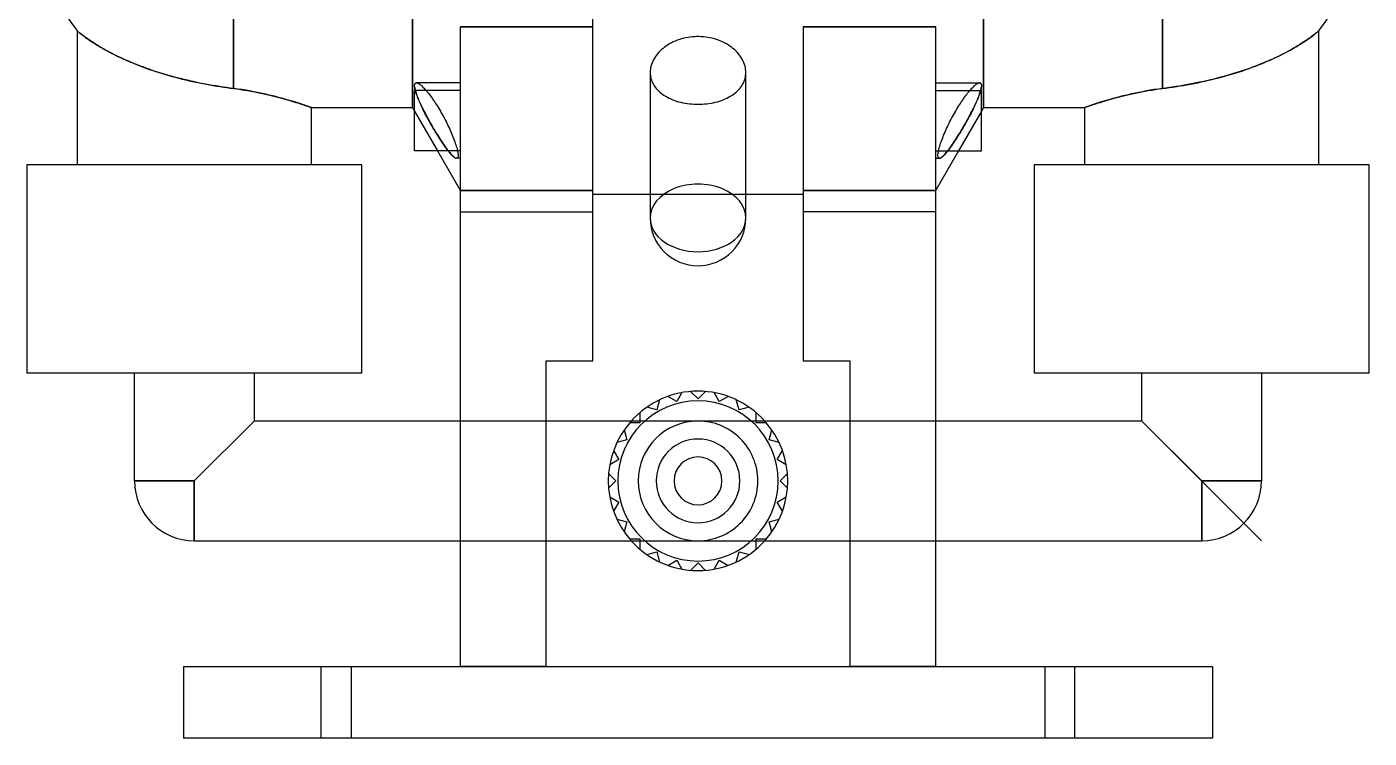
# Model space of a CAD drawing. Header units: millimetres. Extents: x -282 to 82, y 0 to 465.
# Drawn here: x -278.1 to 78.1, y 0 to 188.7 of the extents above; entities that cross this region are included whole.
import ezdxf

# ---------------------------------------------------------------- set-up
doc = ezdxf.new("R2010")
doc.units = ezdxf.units.MM
doc.layers.add('MAIN-1', color=7, linetype='Continuous')
doc.layers.add('MAIN-2', color=7, linetype='Continuous')

msp = doc.modelspace()

# ---------------------------------------------------------------- linework, layer by layer
at = {"layer": 'MAIN-1'}
for p, q in [((-127.95, 188.75), (-127.95, 369.89)), ((-175.78, 342.26), (-175.78, 167.32)), ((-24.24, 167.32), (-24.24, 342.26)), ((-223.3, 337.2), (-223.3, 172.38)), ((23.27, 172.38), (23.27, 337.2)), ((-264.81, 187.7), (-264.81, 152.12)), ((-264.8, 187.69), (-264.81, 187.7)), ((-264.76, 187.65), (-264.8, 187.69)), ((-264.69, 187.6), (-264.76, 187.65)), ((-264.6, 187.53), (-264.69, 187.6)), ((-264.49, 187.43), (-264.6, 187.53)), ((-264.35, 187.32), (-264.49, 187.43)), ((-264.18, 187.18), (-264.35, 187.32)), ((-263.99, 187.03), (-264.18, 187.18)), ((-263.78, 186.87), (-263.99, 187.03)), ((-263.54, 186.68), (-263.78, 186.87)), ((-263.28, 186.49), (-263.54, 186.68)), ((-263, 186.27), (-263.28, 186.49)), ((-262.69, 186.05), (-263, 186.27)), ((-262.36, 185.81), (-262.69, 186.05)), ((-262.01, 185.57), (-262.36, 185.81)), ((-261.64, 185.31), (-262.01, 185.57)), ((-261.24, 185.04), (-261.64, 185.31)), ((-127.95, 188.75), (-163.16, 188.75)), ((-163.16, 188.75), (-163.16, 19.05)), ((-127.95, 100.11), (-127.95, 188.75)), ((-36.87, 188.75), (-72.07, 188.75)), ((-72.07, 188.75), (-72.07, 100.11)), ((-36.87, 19.05), (-36.87, 188.75)), ((61.8, 185.44), (61.41, 185.17)), ((62.17, 185.7), (61.8, 185.44)), ((62.52, 185.95), (62.17, 185.7)), ((62.85, 186.18), (62.52, 185.95)), ((63.15, 186.41), (62.85, 186.18)), ((63.43, 186.62), (63.15, 186.41)), ((63.68, 186.81), (63.43, 186.62)), ((63.91, 186.99), (63.68, 186.81)), ((64.11, 187.15), (63.91, 186.99)), ((64.29, 187.29), (64.11, 187.15)), ((64.44, 187.41), (64.29, 187.29)), ((64.56, 187.51), (64.44, 187.41)), ((64.66, 187.59), (64.56, 187.51)), ((64.73, 187.65), (64.66, 187.59)), ((64.77, 187.69), (64.73, 187.65)), ((64.79, 187.7), (64.77, 187.69)), ((64.79, 152.12), (64.79, 187.7)), ((-260.82, 184.76), (-261.24, 185.04)), ((-260.38, 184.47), (-260.82, 184.76)), ((-259.91, 184.17), (-260.38, 184.47)), ((-259.42, 183.87), (-259.91, 184.17)), ((-258.91, 183.55), (-259.42, 183.87)), ((-258.38, 183.24), (-258.91, 183.55)), ((-257.82, 182.91), (-258.38, 183.24)), ((-257.24, 182.59), (-257.82, 182.91)), ((-256.63, 182.26), (-257.24, 182.59)), ((-256.01, 181.92), (-256.63, 182.26)), ((-255.36, 181.59), (-256.01, 181.92)), ((55.74, 181.8), (55.11, 181.47)), ((56.35, 182.12), (55.74, 181.8)), ((56.94, 182.44), (56.35, 182.12)), ((57.52, 182.76), (56.94, 182.44)), ((58.07, 183.07), (57.52, 182.76)), ((58.61, 183.39), (58.07, 183.07)), ((59.13, 183.7), (58.61, 183.39)), ((59.62, 184), (59.13, 183.7)), ((60.1, 184.31), (59.62, 184)), ((60.56, 184.6), (60.1, 184.31)), ((61, 184.89), (60.56, 184.6)), ((61.41, 185.17), (61, 184.89)), ((-254.7, 181.26), (-255.36, 181.59)), ((-254.02, 180.92), (-254.7, 181.26)), ((-253.32, 180.59), (-254.02, 180.92)), ((-252.6, 180.26), (-253.32, 180.59)), ((-251.87, 179.93), (-252.6, 180.26)), ((-251.12, 179.6), (-251.87, 179.93)), ((-250.35, 179.28), (-251.12, 179.6)), ((-249.57, 178.96), (-250.35, 179.28)), ((-248.77, 178.64), (-249.57, 178.96)), ((-247.96, 178.33), (-248.77, 178.64)), ((-247.14, 178.02), (-247.96, 178.33)), ((47.95, 178.33), (47.15, 178.03)), ((48.73, 178.63), (47.95, 178.33)), ((49.5, 178.94), (48.73, 178.63)), ((50.25, 179.25), (49.5, 178.94)), ((50.99, 179.56), (50.25, 179.25)), ((51.72, 179.87), (50.99, 179.56)), ((52.43, 180.19), (51.72, 179.87)), ((53.12, 180.51), (52.43, 180.19)), ((53.8, 180.83), (53.12, 180.51)), ((54.47, 181.15), (53.8, 180.83)), ((55.11, 181.47), (54.47, 181.15)), ((-246.3, 177.72), (-247.14, 178.02)), ((-245.45, 177.42), (-246.3, 177.72)), ((-244.59, 177.12), (-245.45, 177.42)), ((-243.71, 176.84), (-244.59, 177.12)), ((-242.83, 176.56), (-243.71, 176.84)), ((-241.94, 176.28), (-242.83, 176.56)), ((-241.04, 176.02), (-241.94, 176.28)), ((-240.13, 175.76), (-241.04, 176.02)), ((-239.21, 175.5), (-240.13, 175.76)), ((-238.29, 175.26), (-239.21, 175.5)), ((-237.36, 175.02), (-238.29, 175.26)), ((-236.42, 174.79), (-237.36, 175.02)), ((-235.48, 174.56), (-236.42, 174.79)), ((35.95, 174.68), (35.04, 174.46)), ((36.86, 174.9), (35.95, 174.68)), ((37.76, 175.12), (36.86, 174.9)), ((38.65, 175.36), (37.76, 175.12)), ((39.54, 175.6), (38.65, 175.36)), ((40.42, 175.85), (39.54, 175.6)), ((41.29, 176.1), (40.42, 175.85)), ((42.16, 176.36), (41.29, 176.1)), ((43.02, 176.62), (42.16, 176.36)), ((43.86, 176.89), (43.02, 176.62)), ((44.7, 177.17), (43.86, 176.89)), ((45.53, 177.45), (44.7, 177.17)), ((46.35, 177.74), (45.53, 177.45)), ((47.15, 178.03), (46.35, 177.74)), ((-234.54, 174.34), (-235.48, 174.56)), ((-233.59, 174.14), (-234.54, 174.34)), ((-232.64, 173.93), (-233.59, 174.14)), ((-231.69, 173.74), (-232.64, 173.93)), ((-230.74, 173.56), (-231.69, 173.74)), ((-229.8, 173.38), (-230.74, 173.56)), ((-228.86, 173.22), (-229.8, 173.38)), ((-227.92, 173.06), (-228.86, 173.22)), ((-226.98, 172.91), (-227.92, 173.06)), ((-226.05, 172.76), (-226.98, 172.91)), ((-225.13, 172.63), (-226.05, 172.76)), ((-224.21, 172.5), (-225.13, 172.63)), ((-223.3, 172.38), (-224.21, 172.5)), ((-222.19, 172.24), (-223.3, 172.38)), ((-221.1, 172.08), (-222.19, 172.24)), ((-220.03, 171.91), (-221.1, 172.08)), ((-218.99, 171.73), (-220.03, 171.91)), ((-217.97, 171.54), (-218.99, 171.73)), ((-216.97, 171.35), (-217.97, 171.54)), ((-216, 171.15), (-216.97, 171.35)), ((-215.06, 170.95), (-216, 171.15)), ((-175.23, 173.37), (-175.19, 173.52)), ((-175.23, 172.82), (-175.23, 173.37)), ((-175.21, 172.68), (-175.23, 172.82)), ((-175.23, 166.94), (-175.23, 171.88)), ((-172.18, 171.88), (-175.23, 171.88)), ((-175.19, 172.54), (-175.21, 172.68)), ((-175.19, 173.52), (-175.14, 173.65)), ((-175.16, 172.39), (-175.19, 172.54)), ((-175.13, 172.22), (-175.16, 172.39)), ((-175.14, 173.65), (-175.07, 173.75)), ((-175.09, 172.06), (-175.13, 172.22)), ((-175.04, 171.88), (-175.09, 172.06)), ((-175.07, 173.75), (-174.98, 173.82)), ((-174.98, 173.82), (-174.88, 173.87)), ((-174.88, 173.87), (-174.76, 173.88)), ((-174.76, 173.88), (-174.63, 173.87)), ((-174.63, 173.87), (-174.5, 173.83)), ((-174.5, 173.83), (-174.35, 173.78)), ((-174.35, 173.78), (-174.2, 173.7)), ((-174.2, 173.7), (-174.04, 173.61)), ((-174.04, 173.61), (-173.87, 173.5)), ((-173.87, 173.5), (-173.7, 173.37)), ((-173.7, 173.37), (-173.51, 173.22)), ((-173.51, 173.22), (-173.32, 173.06)), ((-173.32, 173.06), (-173.13, 172.87)), ((-173.13, 172.87), (-172.92, 172.67)), ((-172.92, 172.67), (-172.71, 172.45)), ((-172.71, 172.45), (-172.49, 172.22)), ((-172.49, 172.22), (-172.26, 171.97)), ((-172.26, 171.97), (-172.03, 171.71)), ((-172.03, 171.71), (-171.8, 171.43)), ((-171.8, 171.43), (-171.56, 171.13)), ((-171.56, 171.13), (-171.32, 170.83)), ((-28.7, 170.83), (-28.46, 171.13)), ((-28.46, 171.13), (-28.23, 171.43)), ((-28.23, 171.43), (-27.99, 171.71)), ((-27.99, 171.71), (-27.76, 171.97)), ((-27.84, 171.88), (-24.8, 171.88)), ((-27.76, 171.97), (-27.54, 172.22)), ((-27.54, 172.22), (-27.32, 172.45)), ((-27.32, 172.45), (-27.11, 172.67)), ((-27.11, 172.67), (-26.9, 172.87)), ((-26.9, 172.87), (-26.7, 173.06)), ((-26.7, 173.06), (-26.51, 173.22)), ((-26.51, 173.22), (-26.33, 173.37)), ((-26.33, 173.37), (-26.16, 173.5)), ((-26.16, 173.5), (-25.99, 173.61)), ((-25.99, 173.61), (-25.83, 173.7)), ((-25.83, 173.7), (-25.67, 173.78)), ((-25.67, 173.78), (-25.53, 173.83)), ((-25.53, 173.83), (-25.39, 173.87)), ((-25.39, 173.87), (-25.27, 173.88)), ((-25.27, 173.88), (-25.15, 173.87)), ((-25.15, 173.87), (-25.04, 173.82)), ((-25.04, 173.82), (-24.95, 173.75)), ((-24.94, 172.06), (-24.98, 171.88)), ((-24.95, 173.75), (-24.88, 173.65)), ((-24.9, 172.22), (-24.94, 172.06)), ((-24.87, 172.38), (-24.9, 172.22)), ((-24.88, 173.65), (-24.83, 173.52)), ((-24.84, 172.54), (-24.87, 172.38)), ((-24.82, 172.68), (-24.84, 172.54)), ((-24.83, 173.52), (-24.8, 173.37)), ((-24.8, 172.82), (-24.82, 172.68)), ((-24.8, 173.37), (-24.8, 172.82)), ((-24.8, 166.94), (-24.8, 171.88)), ((15.98, 171.15), (15.04, 170.95)), ((16.95, 171.35), (15.98, 171.15)), ((17.94, 171.54), (16.95, 171.35)), ((18.96, 171.73), (17.94, 171.54)), ((20.01, 171.91), (18.96, 171.73)), ((21.08, 172.08), (20.01, 171.91)), ((22.17, 172.24), (21.08, 172.08)), ((23.27, 172.38), (22.17, 172.24)), ((24.15, 172.5), (23.27, 172.38)), ((25.04, 172.62), (24.15, 172.5)), ((25.93, 172.75), (25.04, 172.62)), ((26.83, 172.89), (25.93, 172.75)), ((27.73, 173.03), (26.83, 172.89)), ((28.64, 173.18), (27.73, 173.03)), ((29.55, 173.34), (28.64, 173.18)), ((30.47, 173.51), (29.55, 173.34)), ((31.38, 173.69), (30.47, 173.51)), ((32.3, 173.87), (31.38, 173.69)), ((33.21, 174.06), (32.3, 173.87)), ((34.13, 174.26), (33.21, 174.06)), ((35.04, 174.46), (34.13, 174.26)), ((-214.16, 170.74), (-215.06, 170.95)), ((-213.29, 170.53), (-214.16, 170.74)), ((-212.45, 170.33), (-213.29, 170.53)), ((-211.65, 170.12), (-212.45, 170.33)), ((-210.88, 169.92), (-211.65, 170.12)), ((-210.13, 169.71), (-210.88, 169.92)), ((-209.41, 169.51), (-210.13, 169.71)), ((-208.71, 169.31), (-209.41, 169.51)), ((-208.04, 169.11), (-208.71, 169.31)), ((-207.4, 168.92), (-208.04, 169.11)), ((-206.79, 168.73), (-207.4, 168.92)), ((-206.22, 168.55), (-206.79, 168.73)), ((-205.68, 168.38), (-206.22, 168.55)), ((-205.19, 168.22), (-205.68, 168.38)), ((-204.74, 168.07), (-205.19, 168.22)), ((-204.33, 167.93), (-204.74, 168.07)), ((-203.96, 167.8), (-204.33, 167.93)), ((-203.64, 167.69), (-203.96, 167.8)), ((-203.36, 167.6), (-203.64, 167.69)), ((-203.12, 167.51), (-203.36, 167.6)), ((-202.93, 167.45), (-203.12, 167.51)), ((-202.77, 167.39), (-202.93, 167.45)), ((-171.32, 170.83), (-171.08, 170.51)), ((-171.08, 170.51), (-170.84, 170.18)), ((-170.84, 170.18), (-170.6, 169.85)), ((-170.6, 169.85), (-170.36, 169.5)), ((-170.36, 169.5), (-170.12, 169.16)), ((-170.12, 169.16), (-169.88, 168.81)), ((-169.88, 168.81), (-169.65, 168.45)), ((-169.65, 168.45), (-169.41, 168.08)), ((-169.41, 168.08), (-169.18, 167.71)), ((-169.18, 167.71), (-168.92, 167.29)), ((-31.11, 167.29), (-30.85, 167.71)), ((-30.85, 167.71), (-30.61, 168.08)), ((-30.61, 168.08), (-30.38, 168.45)), ((-30.38, 168.45), (-30.14, 168.81)), ((-30.14, 168.81), (-29.91, 169.16)), ((-29.91, 169.16), (-29.67, 169.5)), ((-29.67, 169.5), (-29.43, 169.85)), ((-29.43, 169.85), (-29.19, 170.18)), ((-29.19, 170.18), (-28.94, 170.51)), ((-28.94, 170.51), (-28.7, 170.83)), ((2.9, 167.45), (2.75, 167.39)), ((3.09, 167.51), (2.9, 167.45)), ((3.33, 167.6), (3.09, 167.51)), ((3.61, 167.69), (3.33, 167.6)), ((3.93, 167.8), (3.61, 167.69)), ((4.3, 167.93), (3.93, 167.8)), ((4.71, 168.07), (4.3, 167.93)), ((5.16, 168.22), (4.71, 168.07)), ((5.66, 168.38), (5.16, 168.22)), ((6.19, 168.55), (5.66, 168.38)), ((6.76, 168.73), (6.19, 168.55)), ((7.37, 168.92), (6.76, 168.73)), ((8.01, 169.11), (7.37, 168.92)), ((8.68, 169.31), (8.01, 169.11)), ((9.38, 169.51), (8.68, 169.31)), ((10.11, 169.71), (9.38, 169.51)), ((10.86, 169.92), (10.11, 169.71)), ((11.63, 170.12), (10.86, 169.92)), ((12.43, 170.33), (11.63, 170.12)), ((13.26, 170.53), (12.43, 170.33)), ((14.13, 170.74), (13.26, 170.53)), ((15.04, 170.95), (14.13, 170.74)), ((-202.67, 167.35), (-202.77, 167.39)), ((-202.6, 167.33), (-202.67, 167.35)), ((-202.58, 167.32), (-202.6, 167.33)), ((-202.58, 152.12), (-202.58, 167.32)), ((-202.58, 167.32), (-175.78, 167.32)), ((-175.78, 167.32), (-175.23, 166.36)), ((-175.23, 155.88), (-175.23, 166.94)), ((-168.92, 167.29), (-168.66, 166.85)), ((-168.66, 166.85), (-168.4, 166.41)), ((-168.4, 166.41), (-168.14, 165.96)), ((-168.14, 165.96), (-167.89, 165.51)), ((-167.89, 165.51), (-167.63, 165.04)), ((-167.63, 165.04), (-167.38, 164.57)), ((-167.38, 164.57), (-167.13, 164.1)), ((-167.13, 164.1), (-166.89, 163.63)), ((-33.13, 163.63), (-32.89, 164.1)), ((-32.89, 164.1), (-32.64, 164.57)), ((-32.64, 164.57), (-32.39, 165.04)), ((-32.39, 165.04), (-32.14, 165.51)), ((-32.14, 165.51), (-31.88, 165.96)), ((-31.88, 165.96), (-31.62, 166.41)), ((-31.62, 166.41), (-31.36, 166.85)), ((-31.36, 166.85), (-31.11, 167.29)), ((-24.24, 167.32), (-24.8, 166.36)), ((-24.8, 155.88), (-24.8, 166.94)), ((-24.24, 167.32), (2.56, 167.32)), ((2.58, 167.33), (2.56, 167.32)), ((2.56, 167.32), (2.56, 152.12)), ((2.64, 167.35), (2.58, 167.33)), ((2.75, 167.39), (2.64, 167.35)), ((-166.89, 163.63), (-166.66, 163.16)), ((-166.66, 163.16), (-166.43, 162.69)), ((-166.43, 162.69), (-166.21, 162.22)), ((-166.21, 162.22), (-165.99, 161.76)), ((-165.99, 161.76), (-165.78, 161.3)), ((-165.78, 161.3), (-165.59, 160.85)), ((-165.59, 160.85), (-165.4, 160.41)), ((-165.4, 160.41), (-165.22, 159.97)), ((-34.81, 159.97), (-34.63, 160.41)), ((-34.63, 160.41), (-34.44, 160.85)), ((-34.44, 160.85), (-34.24, 161.3)), ((-34.24, 161.3), (-34.03, 161.76)), ((-34.03, 161.76), (-33.82, 162.22)), ((-33.82, 162.22), (-33.6, 162.69)), ((-33.6, 162.69), (-33.37, 163.16)), ((-33.37, 163.16), (-33.13, 163.63)), ((-165.22, 159.97), (-165.04, 159.53)), ((-165.04, 159.53), (-164.87, 159.1)), ((-164.87, 159.1), (-164.71, 158.67)), ((-164.71, 158.67), (-164.56, 158.25)), ((-164.56, 158.25), (-164.42, 157.84)), ((-164.42, 157.84), (-164.29, 157.44)), ((-164.29, 157.44), (-164.17, 157.05)), ((-164.17, 157.05), (-164.06, 156.69)), ((-35.96, 156.69), (-35.86, 157.05)), ((-35.86, 157.05), (-35.74, 157.44)), ((-35.74, 157.44), (-35.61, 157.84)), ((-35.61, 157.84), (-35.47, 158.25)), ((-35.47, 158.25), (-35.31, 158.67)), ((-35.31, 158.67), (-35.15, 159.1)), ((-35.15, 159.1), (-34.98, 159.53)), ((-34.98, 159.53), (-34.81, 159.97)), ((-163.86, 155.88), (-175.23, 155.88)), ((-169.17, 155.88), (-163.16, 145.45)), ((-166.08, 155.58), (-166.32, 155.88)), ((-165.85, 155.3), (-166.08, 155.58)), ((-165.63, 155.05), (-165.85, 155.3)), ((-165.42, 154.82), (-165.63, 155.05)), ((-165.22, 154.61), (-165.42, 154.82)), ((-165.03, 154.43), (-165.22, 154.61)), ((-164.84, 154.27), (-165.03, 154.43)), ((-164.67, 154.13), (-164.84, 154.27)), ((-164.51, 154.02), (-164.67, 154.13)), ((-164.35, 153.94), (-164.51, 154.02)), ((-164.22, 153.89), (-164.35, 153.94)), ((-164.1, 153.88), (-164.22, 153.89)), ((-164, 153.89), (-164.1, 153.88)), ((-164.06, 156.69), (-163.97, 156.34)), ((-163.92, 153.93), (-164, 153.89)), ((-163.97, 156.34), (-163.89, 156.01)), ((-163.84, 154), (-163.92, 153.93)), ((-163.89, 156.01), (-163.82, 155.7)), ((-163.79, 154.09), (-163.84, 154)), ((-163.82, 155.7), (-163.77, 155.42)), ((-163.74, 154.21), (-163.79, 154.09)), ((-163.77, 155.42), (-163.73, 155.16)), ((-163.71, 154.35), (-163.74, 154.21)), ((-163.73, 155.16), (-163.71, 154.92)), ((-163.71, 154.92), (-163.7, 154.7)), ((-163.7, 154.52), (-163.71, 154.35)), ((-163.7, 154.7), (-163.7, 154.52)), ((-30.85, 155.88), (-36.87, 145.45)), ((-36.33, 154.7), (-36.32, 154.92)), ((-36.33, 154.52), (-36.33, 154.7)), ((-36.31, 154.35), (-36.33, 154.52)), ((-36.32, 154.92), (-36.29, 155.16)), ((-36.28, 154.21), (-36.31, 154.35)), ((-36.29, 155.16), (-36.25, 155.42)), ((-36.24, 154.09), (-36.28, 154.21)), ((-36.25, 155.42), (-36.2, 155.7)), ((-36.18, 154), (-36.24, 154.09)), ((-36.2, 155.7), (-36.13, 156.01)), ((-36.11, 153.93), (-36.18, 154)), ((-36.16, 155.88), (-24.8, 155.88)), ((-36.13, 156.01), (-36.06, 156.34)), ((-36.03, 153.89), (-36.11, 153.93)), ((-36.06, 156.34), (-35.96, 156.69)), ((-35.93, 153.88), (-36.03, 153.89)), ((-35.81, 153.89), (-35.93, 153.88)), ((-35.67, 153.94), (-35.81, 153.89)), ((-35.52, 154.02), (-35.67, 153.94)), ((-35.36, 154.13), (-35.52, 154.02)), ((-35.18, 154.27), (-35.36, 154.13)), ((-35, 154.43), (-35.18, 154.27)), ((-34.8, 154.61), (-35, 154.43)), ((-34.6, 154.82), (-34.8, 154.61)), ((-34.39, 155.05), (-34.6, 154.82)), ((-34.17, 155.3), (-34.39, 155.05)), ((-33.94, 155.58), (-34.17, 155.3)), ((-33.7, 155.88), (-33.94, 155.58)), ((-278.15, 152.12), (-278.15, 96.84)), ((-189.25, 152.12), (-278.15, 152.12)), ((-189.25, 96.84), (-189.25, 152.12)), ((-10.78, 152.12), (-10.78, 96.84)), ((78.12, 152.12), (-10.78, 152.12)), ((78.12, 96.84), (78.12, 152.12)), ((-72.07, 144.3), (-127.95, 144.3)), ((-112.71, 144.3), (-112.71, 138.05)), ((-87.31, 138.05), (-87.31, 144.3)), ((-140.27, 19.05), (-140.27, 100.11)), ((-140.27, 100.11), (-127.95, 100.11)), ((-72.07, 100.11), (-59.75, 100.11)), ((-59.75, 100.11), (-59.75, 19.05)), ((-189.25, 96.84), (-278.15, 96.84)), ((-249.57, 68.26), (-249.57, 96.84)), ((-217.82, 96.84), (-217.82, 84.14)), ((78.12, 96.84), (-10.78, 96.84)), ((17.8, 84.14), (17.8, 96.84)), ((49.55, 96.84), (49.55, 68.26)), ((-233.7, 68.26), (-217.82, 84.14)), ((-163.16, 84.14), (-217.82, 84.14)), ((-100.01, 84.14), (-140.27, 84.14)), ((-59.75, 84.14), (-100.01, 84.14)), ((17.8, 84.14), (-36.87, 84.14)), ((17.8, 84.14), (33.67, 68.26)), ((-233.7, 68.26), (-249.57, 68.26)), ((-233.7, 68.26), (-233.7, 52.39)), ((33.67, 52.39), (33.67, 68.26)), ((49.55, 68.26), (33.67, 68.26)), ((-233.7, 52.39), (-163.16, 52.39)), ((-140.27, 52.39), (-100.01, 52.39)), ((-100.01, 52.39), (-59.75, 52.39)), ((-36.87, 52.39), (33.67, 52.39)), ((-236.54, 19.05), (-236.54, 0)), ((-236.54, 19.05), (-163.16, 19.05)), ((-140.27, 19.05), (-163.16, 19.05)), ((-140.27, 19.05), (-59.75, 19.05)), ((-36.87, 19.05), (-59.75, 19.05)), ((-36.87, 19.05), (36.51, 19.05)), ((36.51, 19.05), (36.51, 0)), ((36.51, 0), (-236.54, 0))]:
    msp.add_line(p, q, dxfattribs=at)
for centre, radius, start, end in [((-223.3, 219.81), 52.48, 199.4712, 217.7181), ((23.27, 219.81), 52.48, 322.2819, 340.5288), ((-100.01, 138.05), 12.7, 180, 0), ((-100.01, 68.26), 23.81, 90, 138.1897), ((-100.01, 68.26), 23.81, 41.8103, 90), ((-233.7, 68.26), 15.88, 180, 270), ((33.67, 68.26), 15.88, 270, 0), ((-100.01, 68.26), 23.81, 221.8103, 270), ((-100.01, 68.26), 23.81, 270, 318.1897)]:
    msp.add_arc(centre, radius, start, end, dxfattribs=at)
msp.add_ellipse((-100.01, 138.05), major_axis=(12.7, 0), ratio=0.707107, start_param=3.141593, end_param=6.283185, dxfattribs=at)
at = {"layer": 'MAIN-2'}
for p, q in [((-175.78, 167.32), (-175.78, 342.26)), ((-24.24, 342.26), (-24.24, 167.32)), ((-223.3, 172.38), (-223.3, 337.2)), ((23.27, 337.2), (23.27, 172.38)), ((-264.81, 187.7), (-264.8, 187.69)), ((-264.8, 187.69), (-264.76, 187.65)), ((-264.76, 187.65), (-264.69, 187.59)), ((-264.69, 187.59), (-264.59, 187.51)), ((-264.59, 187.51), (-264.46, 187.41)), ((-264.46, 187.41), (-264.31, 187.29)), ((-264.31, 187.29), (-264.14, 187.15)), ((-264.14, 187.15), (-263.93, 186.99)), ((-263.93, 186.99), (-263.7, 186.81)), ((-263.7, 186.81), (-263.45, 186.62)), ((-263.45, 186.62), (-263.17, 186.41)), ((-263.17, 186.41), (-262.87, 186.18)), ((-262.87, 186.18), (-262.55, 185.95)), ((-262.55, 185.95), (-262.2, 185.7)), ((-262.2, 185.7), (-261.83, 185.44)), ((-261.83, 185.44), (-261.44, 185.17)), ((-163.16, 188.75), (-127.95, 188.75)), ((-104.94, 185.38), (-105.5, 185.19)), ((-104.38, 185.55), (-104.94, 185.38)), ((-103.81, 185.71), (-104.38, 185.55)), ((-103.22, 185.84), (-103.81, 185.71)), ((-102.64, 185.94), (-103.22, 185.84)), ((-102.05, 186.03), (-102.64, 185.94)), ((-101.46, 186.1), (-102.05, 186.03)), ((-100.88, 186.14), (-101.46, 186.1)), ((-100.3, 186.16), (-100.88, 186.14)), ((-99.73, 186.16), (-100.3, 186.16)), ((-99.15, 186.14), (-99.73, 186.16)), ((-98.56, 186.1), (-99.15, 186.14)), ((-97.97, 186.03), (-98.56, 186.1)), ((-97.39, 185.94), (-97.97, 186.03)), ((-96.8, 185.84), (-97.39, 185.94)), ((-96.22, 185.71), (-96.8, 185.84)), ((-95.64, 185.55), (-96.22, 185.71)), ((-95.08, 185.38), (-95.64, 185.55)), ((-94.53, 185.19), (-95.08, 185.38)), ((-72.07, 188.75), (-36.87, 188.75)), ((61.22, 185.04), (61.62, 185.31)), ((61.62, 185.31), (61.99, 185.57)), ((61.99, 185.57), (62.34, 185.81)), ((62.34, 185.81), (62.67, 186.05)), ((62.67, 186.05), (62.97, 186.27)), ((62.97, 186.27), (63.25, 186.49)), ((63.25, 186.49), (63.51, 186.68)), ((63.51, 186.68), (63.75, 186.87)), ((63.75, 186.87), (63.96, 187.03)), ((63.96, 187.03), (64.15, 187.18)), ((64.15, 187.18), (64.32, 187.32)), ((64.32, 187.32), (64.46, 187.43)), ((64.46, 187.43), (64.58, 187.53)), ((64.58, 187.53), (64.67, 187.6)), ((64.67, 187.6), (64.73, 187.65)), ((64.73, 187.65), (64.77, 187.69)), ((64.77, 187.69), (64.79, 187.7)), ((-261.44, 185.17), (-261.02, 184.89)), ((-261.02, 184.89), (-260.58, 184.6)), ((-260.58, 184.6), (-260.13, 184.31)), ((-260.13, 184.31), (-259.65, 184)), ((-259.65, 184), (-259.15, 183.7)), ((-259.15, 183.7), (-258.63, 183.39)), ((-258.63, 183.39), (-258.1, 183.07)), ((-258.1, 183.07), (-257.54, 182.76)), ((-257.54, 182.76), (-256.97, 182.44)), ((-256.97, 182.44), (-256.37, 182.12)), ((-256.37, 182.12), (-255.76, 181.8)), ((-255.76, 181.8), (-255.14, 181.47)), ((-110.4, 182), (-110.73, 181.62)), ((-110.05, 182.36), (-110.4, 182)), ((-109.68, 182.71), (-110.05, 182.36)), ((-109.29, 183.04), (-109.68, 182.71)), ((-108.89, 183.35), (-109.29, 183.04)), ((-108.47, 183.65), (-108.89, 183.35)), ((-108.02, 183.94), (-108.47, 183.65)), ((-107.55, 184.22), (-108.02, 183.94)), ((-107.07, 184.49), (-107.55, 184.22)), ((-106.56, 184.74), (-107.07, 184.49)), ((-106.04, 184.97), (-106.56, 184.74)), ((-105.5, 185.19), (-106.04, 184.97)), ((-93.99, 184.97), (-94.53, 185.19)), ((-93.47, 184.74), (-93.99, 184.97)), ((-92.96, 184.49), (-93.47, 184.74)), ((-92.47, 184.22), (-92.96, 184.49)), ((-92, 183.94), (-92.47, 184.22)), ((-91.56, 183.65), (-92, 183.94)), ((-91.13, 183.35), (-91.56, 183.65)), ((-90.73, 183.04), (-91.13, 183.35)), ((-90.35, 182.71), (-90.73, 183.04)), ((-89.98, 182.36), (-90.35, 182.71)), ((-89.62, 182), (-89.98, 182.36)), ((-89.29, 181.62), (-89.62, 182)), ((55.34, 181.59), (55.98, 181.92)), ((55.98, 181.92), (56.61, 182.26)), ((56.61, 182.26), (57.21, 182.59)), ((57.21, 182.59), (57.79, 182.91)), ((57.79, 182.91), (58.35, 183.24)), ((58.35, 183.24), (58.89, 183.55)), ((58.89, 183.55), (59.4, 183.87)), ((59.4, 183.87), (59.89, 184.17)), ((59.89, 184.17), (60.35, 184.47)), ((60.35, 184.47), (60.8, 184.76)), ((60.8, 184.76), (61.22, 185.04)), ((-255.14, 181.47), (-254.49, 181.15)), ((-254.49, 181.15), (-253.83, 180.83)), ((-253.83, 180.83), (-253.15, 180.51)), ((-253.15, 180.51), (-252.46, 180.19)), ((-252.46, 180.19), (-251.75, 179.87)), ((-251.75, 179.87), (-251.02, 179.56)), ((-251.02, 179.56), (-250.28, 179.25)), ((-250.28, 179.25), (-249.52, 178.94)), ((-249.52, 178.94), (-248.76, 178.63)), ((-248.76, 178.63), (-247.97, 178.33)), ((-247.97, 178.33), (-247.18, 178.03)), ((-112.49, 178.33), (-112.59, 177.91)), ((-112.37, 178.76), (-112.49, 178.33)), ((-112.22, 179.18), (-112.37, 178.76)), ((-112.04, 179.61), (-112.22, 179.18)), ((-111.83, 180.02), (-112.04, 179.61)), ((-111.59, 180.44), (-111.83, 180.02)), ((-111.33, 180.84), (-111.59, 180.44)), ((-111.04, 181.24), (-111.33, 180.84)), ((-110.73, 181.62), (-111.04, 181.24)), ((-88.98, 181.24), (-89.29, 181.62)), ((-88.69, 180.84), (-88.98, 181.24)), ((-88.43, 180.44), (-88.69, 180.84)), ((-88.19, 180.02), (-88.43, 180.44)), ((-87.99, 179.61), (-88.19, 180.02)), ((-87.81, 179.18), (-87.99, 179.61)), ((-87.66, 178.76), (-87.81, 179.18)), ((-87.53, 178.33), (-87.66, 178.76)), ((-87.44, 177.91), (-87.53, 178.33)), ((47.11, 178.02), (47.94, 178.33)), ((47.94, 178.33), (48.75, 178.64)), ((48.75, 178.64), (49.55, 178.96)), ((49.55, 178.96), (50.33, 179.28)), ((50.33, 179.28), (51.09, 179.6)), ((51.09, 179.6), (51.84, 179.93)), ((51.84, 179.93), (52.58, 180.26)), ((52.58, 180.26), (53.29, 180.59)), ((53.29, 180.59), (53.99, 180.92)), ((53.99, 180.92), (54.67, 181.26)), ((54.67, 181.26), (55.34, 181.59)), ((-247.18, 178.03), (-246.37, 177.74)), ((-246.37, 177.74), (-245.55, 177.45)), ((-245.55, 177.45), (-244.73, 177.17)), ((-244.73, 177.17), (-243.89, 176.89)), ((-243.89, 176.89), (-243.04, 176.62)), ((-243.04, 176.62), (-242.18, 176.36)), ((-242.18, 176.36), (-241.32, 176.1)), ((-241.32, 176.1), (-240.45, 175.85)), ((-240.45, 175.85), (-239.57, 175.6)), ((-239.57, 175.6), (-238.68, 175.36)), ((-238.68, 175.36), (-237.78, 175.12)), ((-237.78, 175.12), (-236.88, 174.9)), ((-236.88, 174.9), (-235.98, 174.68)), ((-235.98, 174.68), (-235.07, 174.46)), ((-112.7, 177.07), (-112.71, 176.67)), ((-112.71, 176.67), (-112.71, 144.3)), ((-112.71, 176.67), (-112.7, 176.27)), ((-112.66, 177.49), (-112.7, 177.07)), ((-112.7, 176.27), (-112.66, 175.86)), ((-112.59, 177.91), (-112.66, 177.49)), ((-112.66, 175.86), (-112.59, 175.46)), ((-112.59, 175.46), (-112.5, 175.06)), ((-112.5, 175.06), (-112.38, 174.66)), ((-112.38, 174.66), (-112.23, 174.26)), ((-87.79, 174.26), (-87.65, 174.66)), ((-87.65, 174.66), (-87.53, 175.06)), ((-87.53, 175.06), (-87.43, 175.46)), ((-87.37, 177.49), (-87.44, 177.91)), ((-87.43, 175.46), (-87.37, 175.86)), ((-87.33, 177.07), (-87.37, 177.49)), ((-87.37, 175.86), (-87.33, 176.27)), ((-87.31, 176.67), (-87.33, 177.07)), ((-87.33, 176.27), (-87.31, 176.67)), ((-87.31, 144.3), (-87.31, 176.67)), ((35.46, 174.56), (36.4, 174.79)), ((36.4, 174.79), (37.33, 175.02)), ((37.33, 175.02), (38.26, 175.26)), ((38.26, 175.26), (39.19, 175.5)), ((39.19, 175.5), (40.1, 175.76)), ((40.1, 175.76), (41.01, 176.02)), ((41.01, 176.02), (41.91, 176.28)), ((41.91, 176.28), (42.8, 176.56)), ((42.8, 176.56), (43.69, 176.84)), ((43.69, 176.84), (44.56, 177.12)), ((44.56, 177.12), (45.42, 177.42)), ((45.42, 177.42), (46.28, 177.72)), ((46.28, 177.72), (47.11, 178.02)), ((-235.07, 174.46), (-234.15, 174.26)), ((-234.15, 174.26), (-233.24, 174.06)), ((-233.24, 174.06), (-232.32, 173.87)), ((-232.32, 173.87), (-231.41, 173.69)), ((-231.41, 173.69), (-230.49, 173.51)), ((-230.49, 173.51), (-229.58, 173.34)), ((-229.58, 173.34), (-228.67, 173.18)), ((-228.67, 173.18), (-227.76, 173.03)), ((-227.76, 173.03), (-226.85, 172.89)), ((-226.85, 172.89), (-225.96, 172.75)), ((-225.96, 172.75), (-225.06, 172.62)), ((-225.06, 172.62), (-224.18, 172.5)), ((-224.18, 172.5), (-223.3, 172.38)), ((-223.3, 172.38), (-222.33, 172.26)), ((-222.33, 172.26), (-221.39, 172.12)), ((-221.39, 172.12), (-220.45, 171.98)), ((-220.45, 171.98), (-219.54, 171.83)), ((-219.54, 171.83), (-218.64, 171.67)), ((-218.64, 171.67), (-217.75, 171.5)), ((-217.75, 171.5), (-216.89, 171.33)), ((-216.89, 171.33), (-216.05, 171.16)), ((-216.05, 171.16), (-215.24, 170.98)), ((-175.19, 173.52), (-175.23, 173.37)), ((-175.23, 172.82), (-175.2, 172.6)), ((-175.2, 172.6), (-175.15, 172.35)), ((-175.14, 173.65), (-175.19, 173.52)), ((-175.15, 172.35), (-175.09, 172.09)), ((-175.07, 173.75), (-175.14, 173.65)), ((-175.09, 172.09), (-175.02, 171.81)), ((-174.98, 173.82), (-175.07, 173.75)), ((-174.96, 171.58), (-175.04, 171.88)), ((-175.02, 171.81), (-174.94, 171.51)), ((-174.88, 173.87), (-174.98, 173.82)), ((-174.86, 171.27), (-174.96, 171.58)), ((-174.94, 171.51), (-174.84, 171.19)), ((-174.76, 173.88), (-174.88, 173.87)), ((-174.75, 170.93), (-174.86, 171.27)), ((-174.84, 171.19), (-174.72, 170.86)), ((-163.16, 173.88), (-174.76, 173.88)), ((-163.16, 173.88), (-174.76, 173.88)), ((-163.16, 171.88), (-172.18, 171.88)), ((-163.16, 173.88), (-163.16, 167.71)), ((-112.23, 174.26), (-112.06, 173.87)), ((-112.06, 173.87), (-111.86, 173.49)), ((-111.86, 173.49), (-111.63, 173.12)), ((-111.63, 173.12), (-111.37, 172.75)), ((-111.37, 172.75), (-111.09, 172.4)), ((-111.09, 172.4), (-110.79, 172.06)), ((-110.79, 172.06), (-110.47, 171.74)), ((-110.47, 171.74), (-110.12, 171.42)), ((-110.12, 171.42), (-109.76, 171.12)), ((-109.76, 171.12), (-109.38, 170.84)), ((-90.64, 170.84), (-90.26, 171.12)), ((-90.26, 171.12), (-89.9, 171.42)), ((-89.9, 171.42), (-89.56, 171.74)), ((-89.56, 171.74), (-89.24, 172.06)), ((-89.24, 172.06), (-88.93, 172.4)), ((-88.93, 172.4), (-88.65, 172.75)), ((-88.65, 172.75), (-88.4, 173.12)), ((-88.4, 173.12), (-88.17, 173.49)), ((-88.17, 173.49), (-87.97, 173.87)), ((-87.97, 173.87), (-87.79, 174.26)), ((-36.87, 167.71), (-36.87, 173.88)), ((-36.87, 173.88), (-25.27, 173.88)), ((-36.87, 173.88), (-25.27, 173.88)), ((-36.87, 171.88), (-27.84, 171.88)), ((-25.3, 170.86), (-25.19, 171.19)), ((-25.15, 173.87), (-25.27, 173.88)), ((-25.16, 171.27), (-25.27, 170.94)), ((-25.19, 171.19), (-25.09, 171.51)), ((-25.07, 171.58), (-25.16, 171.27)), ((-25.04, 173.82), (-25.15, 173.87)), ((-25.09, 171.51), (-25, 171.81)), ((-24.98, 171.88), (-25.07, 171.58)), ((-24.96, 173.75), (-25.04, 173.82)), ((-25, 171.81), (-24.93, 172.09)), ((-24.89, 173.65), (-24.96, 173.75)), ((-24.93, 172.09), (-24.87, 172.35)), ((-24.83, 173.52), (-24.89, 173.65)), ((-24.87, 172.35), (-24.83, 172.6)), ((-24.8, 173.37), (-24.83, 173.52)), ((-24.83, 172.6), (-24.8, 172.82)), ((15.21, 170.98), (16.03, 171.16)), ((16.03, 171.16), (16.87, 171.33)), ((16.87, 171.33), (17.73, 171.5)), ((17.73, 171.5), (18.61, 171.67)), ((18.61, 171.67), (19.51, 171.83)), ((19.51, 171.83), (20.43, 171.98)), ((20.43, 171.98), (21.36, 172.12)), ((21.36, 172.12), (22.31, 172.26)), ((22.31, 172.26), (23.27, 172.38)), ((23.27, 172.38), (24.18, 172.5)), ((24.18, 172.5), (25.1, 172.63)), ((25.1, 172.63), (26.03, 172.76)), ((26.03, 172.76), (26.96, 172.91)), ((26.96, 172.91), (27.89, 173.06)), ((27.89, 173.06), (28.83, 173.22)), ((28.83, 173.22), (29.77, 173.38)), ((29.77, 173.38), (30.72, 173.56)), ((30.72, 173.56), (31.67, 173.74)), ((31.67, 173.74), (32.61, 173.93)), ((32.61, 173.93), (33.56, 174.14)), ((33.56, 174.14), (34.51, 174.34)), ((34.51, 174.34), (35.46, 174.56)), ((-215.24, 170.98), (-214.44, 170.81)), ((-214.44, 170.81), (-213.67, 170.63)), ((-213.67, 170.63), (-212.93, 170.45)), ((-212.93, 170.45), (-212.21, 170.27)), ((-212.21, 170.27), (-211.53, 170.09)), ((-211.53, 170.09), (-210.86, 169.91)), ((-210.86, 169.91), (-210.21, 169.74)), ((-210.21, 169.74), (-209.58, 169.56)), ((-209.58, 169.56), (-208.96, 169.38)), ((-208.96, 169.38), (-208.36, 169.21)), ((-208.36, 169.21), (-207.8, 169.04)), ((-207.8, 169.04), (-207.25, 168.87)), ((-207.25, 168.87), (-206.73, 168.71)), ((-206.73, 168.71), (-206.23, 168.55)), ((-206.23, 168.55), (-205.76, 168.4)), ((-205.76, 168.4), (-205.33, 168.26)), ((-205.33, 168.26), (-204.92, 168.13)), ((-204.92, 168.13), (-204.55, 168)), ((-204.55, 168), (-204.21, 167.89)), ((-204.21, 167.89), (-203.9, 167.78)), ((-203.9, 167.78), (-203.62, 167.69)), ((-203.62, 167.69), (-203.38, 167.6)), ((-203.38, 167.6), (-203.17, 167.53)), ((-203.17, 167.53), (-202.99, 167.47)), ((-202.99, 167.47), (-202.84, 167.42)), ((-174.63, 170.59), (-174.75, 170.93)), ((-174.72, 170.86), (-174.6, 170.51)), ((-174.49, 170.23), (-174.63, 170.59)), ((-174.6, 170.51), (-174.46, 170.15)), ((-174.35, 169.86), (-174.49, 170.23)), ((-174.46, 170.15), (-174.32, 169.79)), ((-174.19, 169.49), (-174.35, 169.86)), ((-174.32, 169.79), (-174.16, 169.42)), ((-174.03, 169.11), (-174.19, 169.49)), ((-174.16, 169.42), (-174, 169.04)), ((-173.86, 168.73), (-174.03, 169.11)), ((-174, 169.04), (-173.83, 168.66)), ((-173.69, 168.34), (-173.86, 168.73)), ((-173.83, 168.66), (-173.66, 168.28)), ((-173.51, 167.95), (-173.69, 168.34)), ((-173.66, 168.28), (-173.48, 167.89)), ((-173.32, 167.55), (-173.51, 167.95)), ((-173.48, 167.89), (-173.29, 167.49)), ((-173.12, 167.14), (-173.32, 167.55)), ((-173.29, 167.49), (-173.09, 167.08)), ((-163.16, 167.71), (-163.16, 153.88)), ((-109.38, 170.84), (-108.99, 170.57)), ((-108.99, 170.57), (-108.58, 170.32)), ((-108.58, 170.32), (-108.15, 170.08)), ((-108.15, 170.08), (-107.69, 169.84)), ((-107.69, 169.84), (-107.22, 169.62)), ((-107.22, 169.62), (-106.73, 169.42)), ((-106.73, 169.42), (-106.22, 169.22)), ((-106.22, 169.22), (-105.69, 169.05)), ((-105.69, 169.05), (-105.15, 168.89)), ((-105.15, 168.89), (-104.6, 168.74)), ((-104.6, 168.74), (-104.03, 168.61)), ((-104.03, 168.61), (-103.46, 168.5)), ((-103.46, 168.5), (-102.89, 168.41)), ((-102.89, 168.41), (-102.31, 168.34)), ((-102.31, 168.34), (-101.73, 168.28)), ((-101.73, 168.28), (-101.15, 168.24)), ((-101.15, 168.24), (-100.58, 168.21)), ((-100.58, 168.21), (-100.01, 168.2)), ((-100.01, 168.2), (-99.45, 168.21)), ((-99.45, 168.21), (-98.87, 168.24)), ((-98.87, 168.24), (-98.29, 168.28)), ((-98.29, 168.28), (-97.71, 168.34)), ((-97.71, 168.34), (-97.14, 168.41)), ((-97.14, 168.41), (-96.56, 168.5)), ((-96.56, 168.5), (-95.99, 168.61)), ((-95.99, 168.61), (-95.43, 168.74)), ((-95.43, 168.74), (-94.88, 168.89)), ((-94.88, 168.89), (-94.34, 169.05)), ((-94.34, 169.05), (-93.81, 169.22)), ((-93.81, 169.22), (-93.3, 169.42)), ((-93.3, 169.42), (-92.81, 169.62)), ((-92.81, 169.62), (-92.33, 169.84)), ((-92.33, 169.84), (-91.88, 170.08)), ((-91.88, 170.08), (-91.44, 170.32)), ((-91.44, 170.32), (-91.03, 170.57)), ((-91.03, 170.57), (-90.64, 170.84)), ((-36.87, 153.88), (-36.87, 167.71)), ((-26.93, 167.08), (-26.73, 167.49)), ((-26.7, 167.55), (-26.9, 167.14)), ((-26.73, 167.49), (-26.54, 167.89)), ((-26.51, 167.95), (-26.7, 167.55)), ((-26.54, 167.89), (-26.36, 168.28)), ((-26.33, 168.34), (-26.51, 167.95)), ((-26.36, 168.28), (-26.19, 168.66)), ((-26.16, 168.73), (-26.33, 168.34)), ((-26.19, 168.66), (-26.02, 169.04)), ((-25.99, 169.11), (-26.16, 168.73)), ((-26.02, 169.04), (-25.86, 169.42)), ((-25.83, 169.49), (-25.99, 169.11)), ((-25.86, 169.42), (-25.71, 169.79)), ((-25.68, 169.86), (-25.83, 169.49)), ((-25.71, 169.79), (-25.56, 170.15)), ((-25.53, 170.23), (-25.68, 169.86)), ((-25.56, 170.15), (-25.43, 170.51)), ((-25.4, 170.59), (-25.53, 170.23)), ((-25.43, 170.51), (-25.3, 170.86)), ((-25.27, 170.94), (-25.4, 170.59)), ((2.82, 167.42), (2.96, 167.47)), ((2.96, 167.47), (3.14, 167.53)), ((3.14, 167.53), (3.35, 167.6)), ((3.35, 167.6), (3.6, 167.69)), ((3.6, 167.69), (3.87, 167.78)), ((3.87, 167.78), (4.18, 167.89)), ((4.18, 167.89), (4.52, 168)), ((4.52, 168), (4.9, 168.13)), ((4.9, 168.13), (5.3, 168.26)), ((5.3, 168.26), (5.74, 168.4)), ((5.74, 168.4), (6.21, 168.55)), ((6.21, 168.55), (6.7, 168.71)), ((6.7, 168.71), (7.22, 168.87)), ((7.22, 168.87), (7.77, 169.04)), ((7.77, 169.04), (8.34, 169.21)), ((8.34, 169.21), (8.94, 169.38)), ((8.94, 169.38), (9.55, 169.56)), ((9.55, 169.56), (10.18, 169.74)), ((10.18, 169.74), (10.84, 169.91)), ((10.84, 169.91), (11.5, 170.09)), ((11.5, 170.09), (12.19, 170.27)), ((12.19, 170.27), (12.9, 170.45)), ((12.9, 170.45), (13.65, 170.63)), ((13.65, 170.63), (14.42, 170.81)), ((14.42, 170.81), (15.21, 170.98)), ((-202.84, 167.42), (-202.73, 167.38)), ((-202.73, 167.38), (-202.65, 167.35)), ((-202.65, 167.35), (-202.6, 167.33)), ((-202.6, 167.33), (-202.58, 167.32)), ((-175.23, 166.36), (-169.17, 155.88)), ((-172.92, 166.72), (-173.12, 167.14)), ((-173.09, 167.08), (-172.89, 166.67)), ((-172.7, 166.3), (-172.92, 166.72)), ((-172.89, 166.67), (-172.68, 166.25)), ((-172.48, 165.87), (-172.7, 166.3)), ((-172.68, 166.25), (-172.46, 165.82)), ((-172.26, 165.44), (-172.48, 165.87)), ((-172.46, 165.82), (-172.23, 165.39)), ((-172.03, 165), (-172.26, 165.44)), ((-172.23, 165.39), (-172.01, 164.96)), ((-171.8, 164.57), (-172.03, 165)), ((-172.01, 164.96), (-171.77, 164.53)), ((-171.56, 164.13), (-171.8, 164.57)), ((-171.77, 164.53), (-171.54, 164.1)), ((-171.32, 163.7), (-171.56, 164.13)), ((-171.54, 164.1), (-171.3, 163.67)), ((-24.8, 166.36), (-30.85, 155.88)), ((-28.72, 163.67), (-28.49, 164.1)), ((-28.47, 164.13), (-28.71, 163.7)), ((-28.49, 164.1), (-28.25, 164.53)), ((-28.23, 164.57), (-28.47, 164.13)), ((-28.25, 164.53), (-28.02, 164.96)), ((-28, 165), (-28.23, 164.57)), ((-28.02, 164.96), (-27.79, 165.39)), ((-27.77, 165.44), (-28, 165)), ((-27.79, 165.39), (-27.57, 165.82)), ((-27.54, 165.87), (-27.77, 165.44)), ((-27.57, 165.82), (-27.35, 166.25)), ((-27.32, 166.3), (-27.54, 165.87)), ((-27.35, 166.25), (-27.14, 166.67)), ((-27.11, 166.72), (-27.32, 166.3)), ((-27.14, 166.67), (-26.93, 167.08)), ((-26.9, 167.14), (-27.11, 166.72)), ((2.56, 167.32), (2.57, 167.33)), ((2.57, 167.33), (2.62, 167.35)), ((2.62, 167.35), (2.7, 167.38)), ((2.7, 167.38), (2.82, 167.42)), ((-171.08, 163.27), (-171.32, 163.7)), ((-171.3, 163.67), (-171.06, 163.24)), ((-170.84, 162.84), (-171.08, 163.27)), ((-171.06, 163.24), (-170.82, 162.82)), ((-170.6, 162.42), (-170.84, 162.84)), ((-170.82, 162.82), (-170.58, 162.4)), ((-170.36, 162.01), (-170.6, 162.42)), ((-170.58, 162.4), (-170.35, 161.99)), ((-170.12, 161.6), (-170.36, 162.01)), ((-170.35, 161.99), (-170.11, 161.59)), ((-169.88, 161.21), (-170.12, 161.6)), ((-170.11, 161.59), (-169.88, 161.2)), ((-169.65, 160.82), (-169.88, 161.21)), ((-169.88, 161.2), (-169.65, 160.81)), ((-169.41, 160.44), (-169.65, 160.82)), ((-169.65, 160.81), (-169.41, 160.43)), ((-169.18, 160.05), (-169.41, 160.44)), ((-169.41, 160.43), (-169.18, 160.05)), ((-30.61, 160.44), (-30.85, 160.05)), ((-30.85, 160.05), (-30.61, 160.43)), ((-30.38, 160.82), (-30.61, 160.44)), ((-30.61, 160.43), (-30.38, 160.81)), ((-30.14, 161.21), (-30.38, 160.82)), ((-30.38, 160.81), (-30.15, 161.2)), ((-30.15, 161.2), (-29.92, 161.59)), ((-29.91, 161.6), (-30.14, 161.21)), ((-29.92, 161.59), (-29.68, 161.99)), ((-29.67, 162.01), (-29.91, 161.6)), ((-29.68, 161.99), (-29.44, 162.4)), ((-29.43, 162.42), (-29.67, 162.01)), ((-29.44, 162.4), (-29.2, 162.82)), ((-29.19, 162.84), (-29.43, 162.42)), ((-29.2, 162.82), (-28.96, 163.24)), ((-28.95, 163.27), (-29.19, 162.84)), ((-28.96, 163.24), (-28.72, 163.67)), ((-28.71, 163.7), (-28.95, 163.27)), ((-169.18, 160.05), (-168.91, 159.63)), ((-168.91, 159.62), (-169.18, 160.05)), ((-168.91, 159.63), (-168.65, 159.21)), ((-168.64, 159.2), (-168.91, 159.62)), ((-168.65, 159.21), (-168.38, 158.8)), ((-168.37, 158.78), (-168.64, 159.2)), ((-168.38, 158.8), (-168.11, 158.39)), ((-168.1, 158.37), (-168.37, 158.78)), ((-168.11, 158.39), (-167.85, 158)), ((-167.83, 157.97), (-168.1, 158.37)), ((-167.85, 158), (-167.59, 157.62)), ((-167.57, 157.58), (-167.83, 157.97)), ((-167.59, 157.62), (-167.33, 157.25)), ((-167.31, 157.21), (-167.57, 157.58)), ((-167.33, 157.25), (-167.08, 156.89)), ((-167.05, 156.85), (-167.31, 157.21)), ((-167.08, 156.89), (-166.83, 156.55)), ((-166.8, 156.51), (-167.05, 156.85)), ((-32.98, 156.85), (-33.22, 156.51)), ((-33.19, 156.55), (-32.94, 156.89)), ((-32.72, 157.21), (-32.98, 156.85)), ((-32.94, 156.89), (-32.69, 157.25)), ((-32.46, 157.58), (-32.72, 157.21)), ((-32.69, 157.25), (-32.44, 157.62)), ((-32.19, 157.97), (-32.46, 157.58)), ((-32.44, 157.62), (-32.17, 158)), ((-31.93, 158.37), (-32.19, 157.97)), ((-32.17, 158), (-31.91, 158.39)), ((-31.66, 158.78), (-31.93, 158.37)), ((-31.91, 158.39), (-31.65, 158.8)), ((-31.39, 159.2), (-31.66, 158.78)), ((-31.65, 158.8), (-31.38, 159.21)), ((-31.12, 159.62), (-31.39, 159.2)), ((-31.38, 159.21), (-31.11, 159.63)), ((-30.85, 160.05), (-31.12, 159.62)), ((-31.11, 159.63), (-30.85, 160.05)), ((-166.83, 156.55), (-166.59, 156.23)), ((-166.56, 156.18), (-166.8, 156.51)), ((-166.59, 156.23), (-166.36, 155.93)), ((-166.32, 155.88), (-166.56, 156.18)), ((-166.36, 155.93), (-166.13, 155.64)), ((-166.13, 155.64), (-165.92, 155.38)), ((-165.92, 155.38), (-165.71, 155.13)), ((-165.71, 155.13), (-165.51, 154.91)), ((-165.51, 154.91), (-165.32, 154.71)), ((-165.32, 154.71), (-165.13, 154.52)), ((-165.13, 154.52), (-164.96, 154.36)), ((-164.96, 154.36), (-164.79, 154.22)), ((-164.79, 154.22), (-164.63, 154.1)), ((-164.63, 154.1), (-164.48, 154)), ((-164.48, 154), (-164.34, 153.93)), ((-164.34, 153.93), (-164.21, 153.89)), ((-164.21, 153.89), (-164.1, 153.88)), ((-163.16, 153.88), (-164.1, 153.88)), ((-163.16, 153.88), (-164.1, 153.88)), ((-163.16, 155.88), (-163.86, 155.88)), ((-36.87, 155.88), (-36.16, 155.88)), ((-36.87, 153.88), (-35.93, 153.88)), ((-36.87, 153.88), (-35.93, 153.88)), ((-35.93, 153.88), (-35.82, 153.89)), ((-35.82, 153.89), (-35.69, 153.93)), ((-35.69, 153.93), (-35.55, 154)), ((-35.55, 154), (-35.4, 154.1)), ((-35.4, 154.1), (-35.24, 154.22)), ((-35.24, 154.22), (-35.07, 154.36)), ((-35.07, 154.36), (-34.89, 154.52)), ((-34.89, 154.52), (-34.71, 154.71)), ((-34.71, 154.71), (-34.52, 154.91)), ((-34.52, 154.91), (-34.32, 155.13)), ((-34.32, 155.13), (-34.11, 155.38)), ((-34.11, 155.38), (-33.89, 155.64)), ((-33.89, 155.64), (-33.67, 155.93)), ((-33.47, 156.18), (-33.7, 155.88)), ((-33.67, 155.93), (-33.43, 156.23)), ((-33.22, 156.51), (-33.47, 156.18)), ((-33.43, 156.23), (-33.19, 156.55)), ((-127.95, 145.3), (-163.16, 145.3)), ((-163.16, 145.3), (-127.95, 145.3)), ((-72.07, 145.3), (-36.87, 145.3)), ((-36.87, 145.3), (-72.07, 145.3)), ((-163.16, 139.7), (-127.95, 139.7)), ((-36.87, 139.7), (-72.07, 139.7)), ((-140.27, 100.11), (-140.27, 100.11)), ((-140.27, 100.11), (-140.27, 100.11)), ((-127.95, 100.11), (-127.95, 100.11)), ((-127.95, 100.11), (-127.95, 100.11)), ((-72.07, 100.11), (-72.07, 100.11)), ((-72.07, 100.11), (-72.07, 100.11)), ((-59.75, 100.11), (-59.75, 100.11)), ((-59.75, 100.11), (-59.75, 100.11)), ((-110.19, 89.79), (-110.9, 87.12)), ((-110.19, 89.79), (-110.19, 89.79)), ((-108.04, 90.68), (-108.04, 90.68)), ((-105.65, 89.3), (-108.04, 90.68)), ((-104.27, 91.69), (-105.65, 89.3)), ((-105.65, 89.3), (-105.65, 89.3)), ((-104.27, 91.69), (-104.27, 91.69)), ((-101.96, 91.99), (-101.96, 91.99)), ((-100.01, 90.04), (-101.96, 91.99)), ((-98.06, 91.99), (-100.01, 90.04)), ((-100.01, 90.04), (-100.01, 90.04)), ((-98.06, 91.99), (-98.06, 91.99)), ((-95.76, 91.69), (-95.76, 91.69)), ((-94.38, 89.3), (-95.76, 91.69)), ((-91.98, 90.68), (-94.38, 89.3)), ((-94.38, 89.3), (-94.38, 89.3)), ((-91.98, 90.68), (-91.98, 90.68)), ((-89.84, 89.79), (-89.84, 89.79)), ((-89.12, 87.12), (-89.84, 89.79)), ((-115.41, 86.42), (-115.41, 86.42)), ((-115.41, 86.42), (-115.41, 83.66)), ((-113.57, 87.84), (-113.57, 87.84)), ((-110.9, 87.12), (-113.57, 87.84)), ((-110.9, 87.12), (-110.9, 87.12)), ((-86.46, 87.84), (-89.12, 87.12)), ((-89.12, 87.12), (-89.12, 87.12)), ((-86.46, 87.84), (-86.46, 87.84)), ((-84.61, 86.42), (-84.61, 86.42)), ((-84.61, 83.66), (-84.61, 86.42)), ((-233.7, 68.26), (-217.82, 84.14)), ((-140.27, 84.14), (-163.16, 84.14)), ((-118.17, 83.66), (-118.17, 83.66)), ((-115.41, 83.66), (-118.17, 83.66)), ((-115.41, 83.66), (-115.41, 83.66)), ((-84.61, 83.66), (-84.61, 83.66)), ((-81.85, 83.66), (-84.61, 83.66)), ((-81.85, 83.66), (-81.85, 83.66)), ((-36.87, 84.14), (-59.75, 84.14)), ((17.8, 84.14), (49.55, 52.39)), ((-118.87, 79.15), (-121.54, 78.44)), ((-121.54, 78.44), (-121.54, 78.44)), ((-119.59, 81.82), (-119.59, 81.82)), ((-119.59, 81.82), (-118.87, 79.15)), ((-118.87, 79.15), (-118.87, 79.15)), ((-81.15, 79.15), (-80.44, 81.82)), ((-81.15, 79.15), (-81.15, 79.15)), ((-78.48, 78.44), (-81.15, 79.15)), ((-80.44, 81.82), (-80.44, 81.82)), ((-78.48, 78.44), (-78.48, 78.44)), ((-122.43, 76.29), (-122.43, 76.29)), ((-122.43, 76.29), (-121.05, 73.9)), ((-78.97, 73.9), (-77.59, 76.29)), ((-77.59, 76.29), (-77.59, 76.29)), ((-121.05, 73.9), (-123.44, 72.52)), ((-123.44, 72.52), (-123.44, 72.52)), ((-121.05, 73.9), (-121.05, 73.9)), ((-78.97, 73.9), (-78.97, 73.9)), ((-76.58, 72.52), (-78.97, 73.9)), ((-76.58, 72.52), (-76.58, 72.52)), ((-249.57, 68.26), (-233.7, 68.26)), ((-233.7, 52.39), (-233.7, 68.26)), ((-123.74, 70.21), (-123.74, 70.21)), ((-123.74, 70.21), (-121.79, 68.26)), ((-121.79, 68.26), (-123.74, 66.31)), ((-121.79, 68.26), (-121.79, 68.26)), ((-78.23, 68.26), (-76.28, 70.21)), ((-78.23, 68.26), (-78.23, 68.26)), ((-76.28, 66.31), (-78.23, 68.26)), ((-76.28, 70.21), (-76.28, 70.21)), ((33.67, 68.26), (33.67, 52.39)), ((33.67, 68.26), (49.55, 68.26)), ((-123.74, 66.31), (-123.74, 66.31)), ((-76.28, 66.31), (-76.28, 66.31)), ((-123.44, 64.01), (-123.44, 64.01)), ((-123.44, 64.01), (-121.05, 62.63)), ((-121.05, 62.63), (-122.43, 60.23)), ((-121.05, 62.63), (-121.05, 62.63)), ((-78.97, 62.63), (-76.58, 64.01)), ((-78.97, 62.63), (-78.97, 62.63)), ((-77.59, 60.23), (-78.97, 62.63)), ((-76.58, 64.01), (-76.58, 64.01)), ((-122.43, 60.23), (-122.43, 60.23)), ((-121.54, 58.09), (-121.54, 58.09)), ((-121.54, 58.09), (-118.87, 57.37)), ((-118.87, 57.37), (-119.59, 54.71)), ((-118.87, 57.37), (-118.87, 57.37)), ((-81.15, 57.37), (-78.48, 58.09)), ((-81.15, 57.37), (-81.15, 57.37)), ((-80.44, 54.71), (-81.15, 57.37)), ((-78.48, 58.09), (-78.48, 58.09)), ((-77.59, 60.23), (-77.59, 60.23)), ((-119.59, 54.71), (-119.59, 54.71)), ((-80.44, 54.71), (-80.44, 54.71)), ((-163.16, 52.39), (-140.27, 52.39)), ((-118.17, 52.86), (-118.17, 52.86)), ((-118.17, 52.86), (-115.41, 52.86)), ((-115.41, 52.86), (-115.41, 50.1)), ((-115.41, 52.86), (-115.41, 52.86)), ((-115.41, 50.1), (-115.41, 50.1)), ((-84.61, 52.86), (-81.85, 52.86)), ((-84.61, 52.86), (-84.61, 52.86)), ((-84.61, 50.1), (-84.61, 52.86)), ((-84.61, 50.1), (-84.61, 50.1)), ((-81.85, 52.86), (-81.85, 52.86)), ((-59.75, 52.39), (-36.87, 52.39)), ((-113.57, 48.69), (-110.9, 49.4)), ((-113.57, 48.69), (-113.57, 48.69)), ((-110.9, 49.4), (-110.9, 49.4)), ((-110.9, 49.4), (-110.19, 46.73)), ((-110.19, 46.73), (-110.19, 46.73)), ((-108.04, 45.84), (-105.65, 47.22)), ((-105.65, 47.22), (-104.27, 44.83)), ((-105.65, 47.22), (-105.65, 47.22)), ((-101.96, 44.53), (-100.01, 46.48)), ((-100.01, 46.48), (-100.01, 46.48)), ((-100.01, 46.48), (-98.06, 44.53)), ((-95.76, 44.83), (-94.38, 47.22)), ((-94.38, 47.22), (-91.98, 45.84)), ((-94.38, 47.22), (-94.38, 47.22)), ((-89.84, 46.73), (-89.12, 49.4)), ((-89.84, 46.73), (-89.84, 46.73)), ((-89.12, 49.4), (-89.12, 49.4)), ((-89.12, 49.4), (-86.46, 48.69)), ((-86.46, 48.69), (-86.46, 48.69)), ((-108.04, 45.84), (-108.04, 45.84)), ((-104.27, 44.83), (-104.27, 44.83)), ((-101.96, 44.53), (-101.96, 44.53)), ((-98.06, 44.53), (-98.06, 44.53)), ((-95.76, 44.83), (-95.76, 44.83)), ((-91.98, 45.84), (-91.98, 45.84)), ((-236.54, 19.05), (-236.54, 19.05)), ((-236.54, 19.05), (-236.54, 19.05)), ((-236.54, 19.05), (-236.54, 19.05)), ((-200.03, 0), (-200.03, 19.05)), ((-200.03, 0), (-200.03, 19.05)), ((-200.03, 0), (-200.03, 19.05)), ((-200.03, 0), (-200.03, 19.05)), ((-192.09, 19.05), (-192.09, 0)), ((-192.09, 19.05), (-192.09, 0)), ((-163.16, 19.05), (-163.16, 19.05)), ((-163.16, 19.05), (-140.27, 19.05)), ((-163.16, 19.05), (-163.16, 19.05)), ((-140.27, 19.05), (-163.16, 19.05)), ((-140.27, 19.05), (-140.27, 19.05)), ((-140.27, 19.05), (-140.27, 19.05)), ((-59.75, 19.05), (-59.75, 19.05)), ((-59.75, 19.05), (-36.87, 19.05)), ((-59.75, 19.05), (-59.75, 19.05)), ((-36.87, 19.05), (-59.75, 19.05)), ((-36.87, 19.05), (-36.87, 19.05)), ((-36.87, 19.05), (-36.87, 19.05)), ((-7.94, 19.05), (-7.94, 0)), ((-7.94, 19.05), (-7.94, 0)), ((0, 0), (0, 19.05)), ((0, 0), (0, 19.05)), ((0, 0), (0, 19.05)), ((0, 0), (0, 19.05)), ((36.51, 19.05), (36.51, 19.05)), ((36.51, 19.05), (36.51, 19.05)), ((36.51, 19.05), (36.51, 19.05)), ((-236.54, 0), (-236.54, 0)), ((-236.54, 0), (-236.54, 0)), ((36.51, 0), (36.51, 0)), ((36.51, 0), (36.51, 0)), ((-236.54, 0), (-236.54, 0)), ((36.51, 0), (36.51, 0))]:
    msp.add_line(p, q, dxfattribs=at)
for radius, start, end in [(21.27, 90, 270), (21.27, 270, 90), (23.81, 138.1897, 221.8103), (23.81, 318.1897, 41.8103), (11.11, 90, 270), (11.11, 270, 90), (6.35, 90, 270), (6.35, 270, 90)]:
    msp.add_arc((-100.01, 68.26), radius, start, end, dxfattribs=at)
for centre, major_axis, ratio, start_param, end_param in [((-100.01, 138.05), (12.7, 0), 0.707107, 0, 3.141593), ((-100.01, 68.26), (-15.88, 0), 1, -1.570796, 0), ((-100.01, 68.26), (-15.88, 0), 1, -3.141593, -1.570796), ((-100.01, 68.26), (-15.88, 0), 1, 0, 1.570796), ((-100.01, 68.26), (-15.88, 0), 1, 1.570796, 3.141593)]:
    msp.add_ellipse(centre, major_axis=major_axis, ratio=ratio, start_param=start_param, end_param=end_param, dxfattribs=at)

doc.saveas('drawing.dxf')
